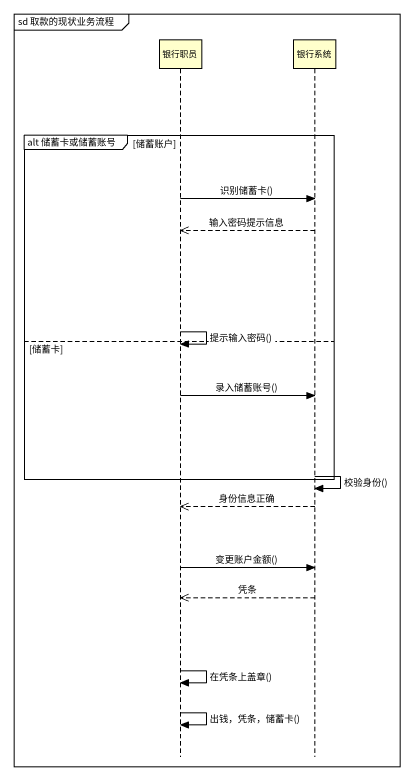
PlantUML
@startuml
mainframe sd 取款的现状业务流程
hide footbox
participant 银行职员
participant 银行系统

group alt 储蓄卡或储蓄账号 [储蓄账户]
  银行职员 -> 银行系统 : 识别储蓄卡()
  银行系统 -->> 银行职员 : 输入密码提示信息
  银行职员 -> 银行职员 : 提示输入密码()
else 储蓄卡
  银行职员 -> 银行系统 : 录入储蓄账号()
  银行系统 -> 银行系统 : 校验身份()
end
银行系统 -->> 银行职员 : 身份信息正确
银行职员 -> 银行系统 : 变更账户金额()
银行系统 -->> 银行职员 : 凭条
银行职员 -> 银行职员 : 在凭条上盖章()
银行职员 -> 银行职员 : 出钱，凭条，储蓄卡()
@enduml
